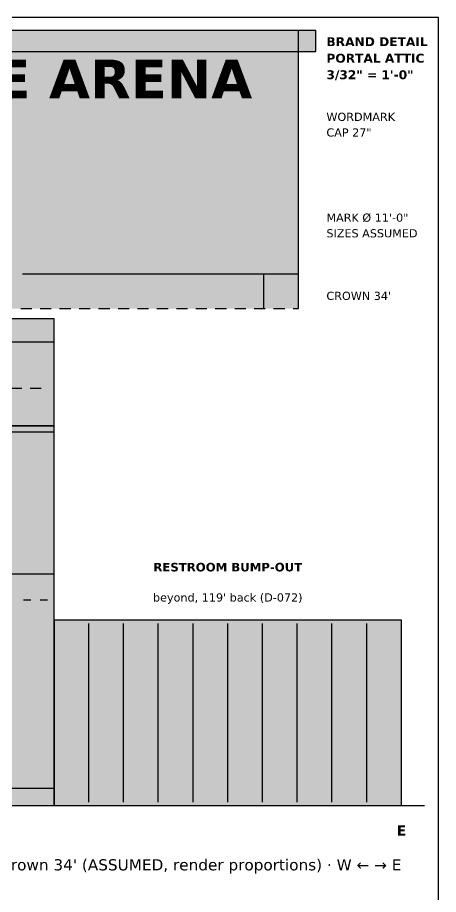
# Model space of a CAD drawing. Header units: inches. Extents: x 0.4 to 16.5, y 0.5 to 10.5.
# Drawn here: x 14.227 to 16.5, y 5.77 to 10.5 of the extents above; entities that cross this region are included whole.
import ezdxf
from ezdxf.enums import TextEntityAlignment as Align

# ---------------------------------------------------------------- set-up
doc = ezdxf.new("R2010")
doc.units = ezdxf.units.IN
doc.header["$MEASUREMENT"] = 0
for name, color, linetype in [('A-ELEV-FACD', 7, 'Continuous'), ('A-ELEV-FILL', 7, 'Continuous'), ('A-ELEV-HIDN', 7, 'Continuous'), ('A-ELEV-IDEN', 7, 'Continuous'), ('A-ELEV-OTLN', 7, 'Continuous'), ('A-ELEV-SIGN', 7, 'Continuous'), ('G-ANNO-TTLB', 7, 'Continuous')]:
    doc.layers.add(name, color=color, linetype=linetype)
doc.styles.add('KS-BOLD', font='DejaVuSans-Bold.ttf')
doc.styles.add('KS-REG', font='DejaVuSans.ttf')

msp = doc.modelspace()

# ---------------------------------------------------------------- hatches: boundary and pattern name
at = {"layer": 'A-ELEV-FILL', "true_color": 0xcc0000}
msp.add_hatch(color=7, dxfattribs=at).paths.add_polyline_path([(11.62, 8.93), (15.745, 8.93), (15.745, 10.43), (11.62, 10.43)])
at = {"layer": 'A-ELEV-FILL', "true_color": 0xcdcdcd}
msp.add_hatch(color=7, dxfattribs=at).paths.add_polyline_path([(4.3625, 6.25), (14.425, 6.25), (14.425, 8.875), (4.3625, 8.875)])
at = {"layer": 'A-ELEV-FILL', "true_color": 0xc9c6be}
for points in [[(4.3625, 6.25), (14.425, 6.25), (14.425, 8.875), (4.3625, 8.875)], [(1.3, 6.25), (14.425, 6.25), (14.425, 8.2969), (1.3, 8.2969)]]:
    msp.add_hatch(color=7, dxfattribs=at).paths.add_polyline_path(points)
at = {"layer": 'A-ELEV-FILL', "true_color": 0xb1aea7}
msp.add_hatch(color=7, dxfattribs=at).paths.add_polyline_path([(4.3625, 8.75), (14.425, 8.75), (14.425, 8.875), (4.3625, 8.875)])
at = {"layer": 'A-ELEV-FILL', "true_color": 0xe4e4e4}
for points in [[(1.3, 6.25), (14.425, 6.25), (14.425, 8.2969), (1.3, 8.2969)], [(14.425, 6.25), (16.3, 6.25), (16.3, 7.25), (14.425, 7.25)]]:
    msp.add_hatch(color=7, dxfattribs=at).paths.add_polyline_path(points)
at = {"layer": 'A-ELEV-FILL', "true_color": 0x4f6a7d}
for points in [[(1.3, 7.5), (14.425, 7.5), (14.425, 8.1719), (1.3, 8.1719)], [(1.3, 6.3438), (14.425, 6.3438), (14.425, 7.2188), (1.3, 7.2188)]]:
    msp.add_hatch(color=7, dxfattribs=at).paths.add_polyline_path(points)
at = {"layer": 'A-ELEV-FILL', "true_color": 0xb0b0b0}
msp.add_hatch(color=7, dxfattribs=at).paths.add_polyline_path([(14.425, 6.25), (16.3, 6.25), (16.3, 7.25), (14.425, 7.25)])
at = {"layer": 'A-ELEV-OTLN', "true_color": 0xcc0000}
msp.add_hatch(color=7, dxfattribs=at).paths.add_polyline_path([(11.5262, 10.3175), (15.8387, 10.3175), (15.8387, 10.43), (11.5262, 10.43)])

# ---------------------------------------------------------------- linework, layer by layer
at = {"layer": 'A-ELEV-FACD'}
for p, q in [((4.3625, 8.75), (14.425, 8.75)), ((1.3, 8.2969), (14.425, 8.2969)), ((1.3, 8.2656), (14.425, 8.2656)), ((1.3, 7.5), (14.425, 7.5)), ((14.6125, 6.2687), (14.6125, 7.2313)), ((14.8, 6.2687), (14.8, 7.2313)), ((14.9875, 6.2687), (14.9875, 7.2313)), ((15.175, 6.2687), (15.175, 7.2313)), ((15.3625, 6.2687), (15.3625, 7.2313)), ((15.55, 6.2687), (15.55, 7.2313)), ((15.7375, 6.2687), (15.7375, 7.2313)), ((15.925, 6.2687), (15.925, 7.2313)), ((16.1125, 6.2687), (16.1125, 7.2313)), ((1.3, 6.3438), (14.425, 6.3438))]:
    msp.add_line(p, q, dxfattribs=at)
at = {"layer": 'A-ELEV-HIDN'}
for p, q in [((14.245, 8.93), (14.305, 8.93)), ((14.35, 8.93), (14.41, 8.93)), ((14.455, 8.93), (14.515, 8.93)), ((14.56, 8.93), (14.62, 8.93)), ((14.665, 8.93), (14.725, 8.93)), ((14.77, 8.93), (14.83, 8.93)), ((14.875, 8.93), (14.935, 8.93)), ((14.98, 8.93), (15.04, 8.93)), ((15.085, 8.93), (15.145, 8.93)), ((15.19, 8.93), (15.25, 8.93)), ((15.295, 8.93), (15.355, 8.93)), ((15.4, 8.93), (15.46, 8.93)), ((15.505, 8.93), (15.565, 8.93)), ((15.61, 8.93), (15.67, 8.93)), ((15.715, 8.93), (15.745, 8.93)), ((14.19, 8.5), (14.25, 8.5)), ((14.295, 8.5), (14.355, 8.5)), ((14.26, 7.3594), (14.3, 7.3594)), ((14.35, 7.3594), (14.39, 7.3594))]:
    msp.add_line(p, q, dxfattribs=at)
at = {"layer": 'A-ELEV-OTLN'}
for p, q in [((15.745, 8.93), (15.745, 10.43)), ((14.2544, 9.1175), (15.745, 9.1175)), ((15.5575, 8.93), (15.5575, 9.1175)), ((1.175, 6.25), (16.425, 6.25))]:
    msp.add_line(p, q, dxfattribs=at)
for points in [[(11.5262, 10.3175), (15.8387, 10.3175), (15.8387, 10.43), (11.5262, 10.43)], [(4.3625, 6.25), (14.425, 6.25), (14.425, 8.875), (4.3625, 8.875)], [(1.3, 6.25), (14.425, 6.25), (14.425, 8.2969), (1.3, 8.2969)], [(14.425, 6.25), (16.3, 6.25), (16.3, 7.25), (14.425, 7.25)]]:
    msp.add_lwpolyline(points, close=True, dxfattribs=at)
at = {"layer": 'G-ANNO-TTLB'}
msp.add_lwpolyline([(0.5, 0.5), (16.5, 0.5), (16.5, 10.5), (0.5, 10.5)], close=True, dxfattribs=at)

# ---------------------------------------------------------------- texts
at = {"layer": 'A-ELEV-IDEN'}
for s, height, style, p in [('BRAND DETAIL', 0.048, 'KS-BOLD', (15.895, 10.3456)), ('PORTAL ATTIC', 0.048, 'KS-BOLD', (15.895, 10.2566)), ('3/32" = 1\'-0"', 0.048, 'KS-BOLD', (15.895, 10.1675)), ('WORDMARK', 0.044, 'KS-REG', (15.895, 9.9425)), ('CAP 27"', 0.044, 'KS-REG', (15.895, 9.8581)), ('MARK Ø 11\'-0"', 0.044, 'KS-REG', (15.895, 9.3987)), ('SIZES ASSUMED', 0.044, 'KS-REG', (15.895, 9.3144)), ("CROWN 34'", 0.044, 'KS-REG', (15.895, 8.9769))]:
    msp.add_text(s, height=height, dxfattribs=dict(at, style=style)).set_placement(p)
for s, height, style, p in [('RESTROOM BUMP-OUT', 0.046, 'KS-BOLD', (15.3625, 7.5125)), ("beyond, 119' back (D-072)", 0.044, 'KS-REG', (15.3625, 7.35)), ('E', 0.056, 'KS-BOLD', (16.3, 6.0875))]:
    msp.add_text(s, height=height, dxfattribs=dict(at, style=style)).set_placement(p, align=Align.CENTER)
at = {"layer": 'A-ELEV-IDEN', "style": 'KS-REG'}
msp.add_text("portal 44' w x 50' h, 28' arch, crown 34' (ASSUMED, render proportions) · W ← → E", height=0.06, dxfattribs=at).set_placement((16.3, 5.9), align=Align.RIGHT)
at = {"layer": 'A-ELEV-SIGN', "style": 'KS-BOLD'}
msp.add_text('TROJAN HORSE ARENA', height=0.208333, dxfattribs=at).set_placement((13.6825, 10.0644), align=Align.CENTER)

doc.saveas('drawing.dxf')
